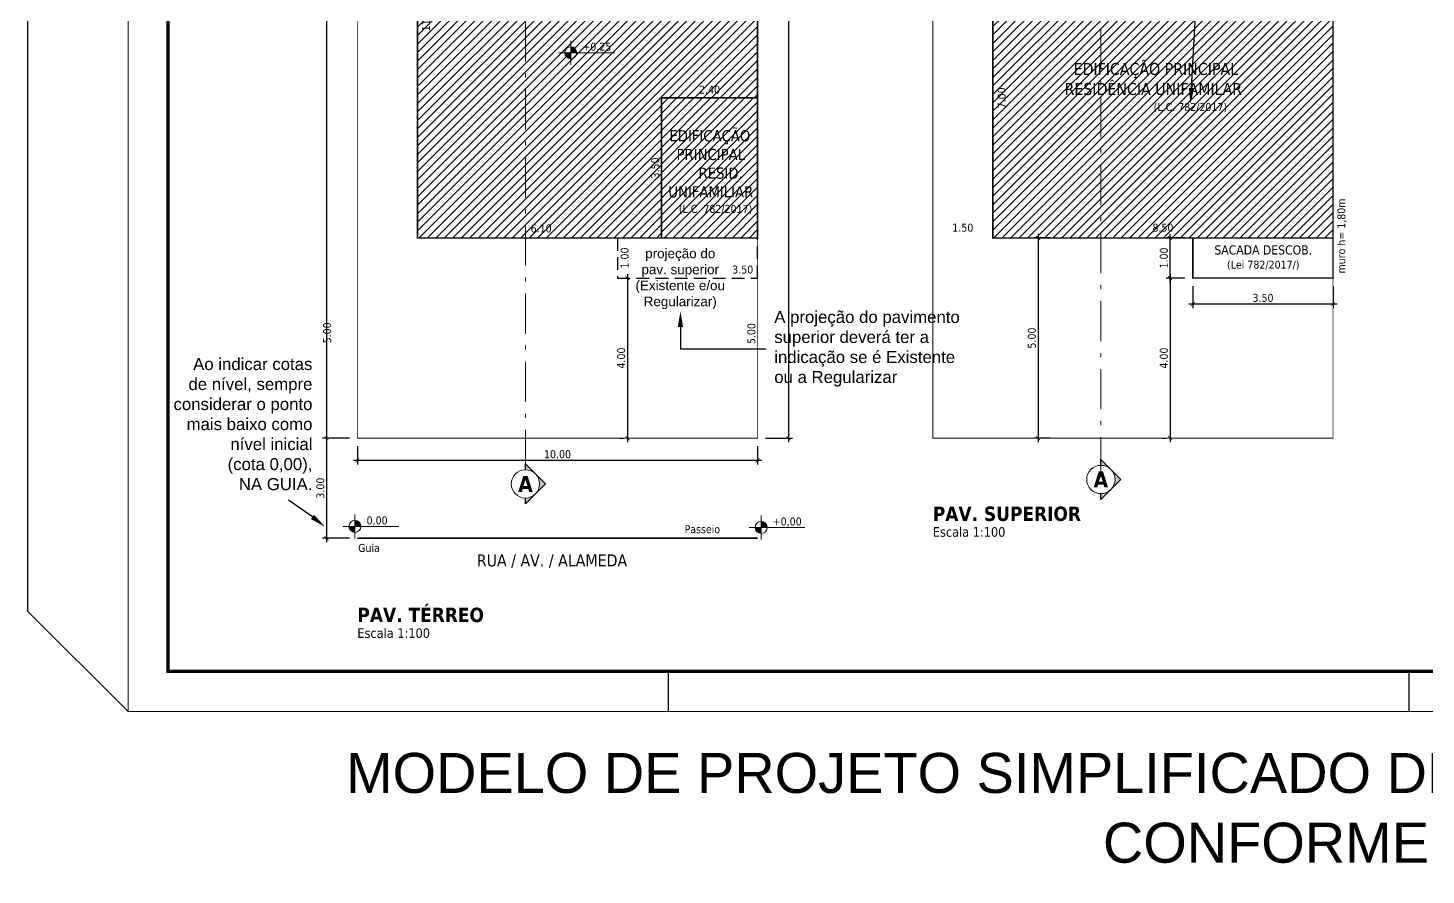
# Model space of a CAD drawing. Extents: x 1213.3 to 1311.5, y 1123.3 to 1169.2.
# Drawn here: x 1213.27 to 1248.2, y 1123.31 to 1144.48 of the extents above; entities that cross this region are included whole.
import ezdxf
from ezdxf import colors
from ezdxf.entities.mleader import LeaderData, LeaderLine
from ezdxf.enums import TextEntityAlignment as Align
from ezdxf.math import Vec2, Vec3

# ---------------------------------------------------------------- set-up
doc = ezdxf.new("R2010")
doc.units = 0
doc.linetypes.add('DASHED', pattern=[19.05, 12.7, -6.35])
doc.linetypes.add('Linha Para Cortes', pattern=[1.6, 1, -0.3, 0, -0.3])
doc.layers.add('Observações - NÃO PLOTAR', color=200, linetype='Continuous', plot=False)
doc.styles.add('_arial decreto', font='arial.ttf')
doc.styles.add('_tahoma decreto', font='tahoma.ttf')
doc.dimstyles.new('100 COM LINHAS DECRETO', dxfattribs={"dimtxt": 0.2, "dimasz": 0.1, "dimexe": 0.1, "dimexo": 0.2, "dimgap": 0.05, "dimtad": 1, "dimzin": 4, "dimdsep": 46, "dimtxsty": '_tahoma decreto', "dimblk": 'ARCHTICK', "dimcen": 2, "dimdle": 0.1, "dimazin": 0, "dimtfac": 1, "dimtofl": 0, "dimtmove": 2, "dimatfit": 3, "dimldrblk": 'OPEN30', "dimfxl": 1, "dimtolj": 1, "dimtzin": 0, "dimarcsym": 0})
doc.dimstyles.new('100 SEM LINHAS DECRETO', dxfattribs={"dimtxt": 0.2, "dimasz": 0.1, "dimexe": 0.1, "dimexo": 0.2, "dimgap": 0.05, "dimtad": 1, "dimzin": 4, "dimdsep": 46, "dimtxsty": '_tahoma decreto', "dimblk": 'ARCHTICK', "dimcen": 2, "dimdle": 0.1, "dimse1": 1, "dimse2": 1, "dimsd1": 1, "dimsd2": 1, "dimazin": 0, "dimtfac": 1, "dimtofl": 0, "dimtmove": 2, "dimatfit": 3, "dimldrblk": 'OPEN30', "dimfxl": 1, "dimtolj": 1, "dimtzin": 0, "dimarcsym": 0})

# ---------------------------------------------------------------- blocks, each defined once
blk = doc.blocks.new('_ArchTick')
at = {"color": 0, "linetype": 'ByBlock', "const_width": 0.15}
blk.add_lwpolyline([(-0.5, -0.5), (0.5, 0.5)], dxfattribs=at)
blk = doc.blocks.new('*D35')
at = {"color": 0, "lineweight": -2, "transparency": 16777216}
for p, q in [((1221.302, 1159.228), (1220.632, 1159.228)), ((1220.732, 1159.328), (1220.732, 1134.128)), ((1221.302, 1134.228), (1220.632, 1134.228))]:
    blk.add_line(p, q, dxfattribs=at)
at = {"layer": 'Defpoints', "color": 0, "ltscale": 2, "transparency": 16777216}
for p in [(1221.502, 1159.228), (1220.732, 1134.228), (1221.502, 1134.228)]:
    blk.add_point(p, dxfattribs=at)
at = {"color": 0, "lineweight": -2, "ltscale": 2, "transparency": 16777216, "xscale": 0.1, "yscale": 0.1, "zscale": 0.1}
for p, rotation in [((1220.732, 1159.228), 90), ((1220.732, 1134.228), 270)]:
    blk.add_blockref('_ArchTick', p, dxfattribs=dict(at, rotation=rotation))
at = {"color": 0, "ltscale": 2, "transparency": 16777216, "insert": (1220.578, 1146.728), "char_height": 0.2, "attachment_point": 5, "rotation": 90, "style": '_tahoma decreto'}
blk.add_mtext('\\A1;25.00', dxfattribs=at)
blk = doc.blocks.new('_Open30')
at = {"color": 0, "linetype": 'ByBlock', "lineweight": -2}
for p, q in [((-1, 0.27), (0, 0)), ((0, 0), (-1, -0.27)), ((0, 0), (-1, 0))]:
    blk.add_line(p, q, dxfattribs=at)
blk = doc.blocks.new('*D45')
at = {"layer": 'Defpoints', "color": 0, "ltscale": 2, "transparency": 16777216}
for p in [(1231.502, 1139.228), (1231.502, 1134.228), (1231.502, 1134.228)]:
    blk.add_point(p, dxfattribs=at)
at = {"color": 0, "ltscale": 2, "transparency": 16777216, "insert": (1231.348, 1136.838), "char_height": 0.2, "attachment_point": 5, "rotation": 90, "style": '_tahoma decreto'}
blk.add_mtext('\\A1;5.00', dxfattribs=at)
blk = doc.blocks.new('*D54')
at = {"layer": 'Defpoints', "color": 0, "ltscale": 2, "transparency": 16777216}
for p in [(1223.037, 1150.228), (1223.374, 1150.228), (1223.037, 1139.228)]:
    blk.add_point(p, dxfattribs=at)
at = {"color": 0, "ltscale": 2, "transparency": 16777216, "insert": (1223.22, 1144.728), "char_height": 0.2, "attachment_point": 5, "rotation": 90, "style": '_tahoma decreto'}
blk.add_mtext('\\A1;11.00', dxfattribs=at)
blk = doc.blocks.new('*D55')
at = {"layer": 'Defpoints', "color": 0, "ltscale": 2, "transparency": 16777216}
for p in [(1220.532, 1139.358), (1220.901, 1139.358), (1220.532, 1134.358)]:
    blk.add_point(p, dxfattribs=at)
at = {"color": 0, "ltscale": 2, "transparency": 16777216, "insert": (1220.747, 1136.858), "char_height": 0.2, "attachment_point": 5, "rotation": 90, "style": '_tahoma decreto'}
blk.add_mtext('\\A1;5.00', dxfattribs=at)
blk = doc.blocks.new('*D56')
at = {"layer": 'Defpoints', "color": 0, "ltscale": 2, "transparency": 16777216}
for p in [(1228.002, 1138.332), (1228.002, 1138.228), (1231.502, 1138.228)]:
    blk.add_point(p, dxfattribs=at)
at = {"color": 0, "ltscale": 2, "transparency": 16777216, "insert": (1231.13, 1138.438), "char_height": 0.2, "attachment_point": 5, "style": '_tahoma decreto'}
blk.add_mtext('\\A1;3.50', dxfattribs=at)
blk = doc.blocks.new('*D57')
at = {"layer": 'Defpoints', "color": 0, "ltscale": 2, "transparency": 16777216}
for p in [(1228.002, 1139.228), (1228.002, 1138.228), (1228.334, 1138.228)]:
    blk.add_point(p, dxfattribs=at)
at = {"color": 0, "ltscale": 2, "transparency": 16777216, "insert": (1228.18, 1138.728), "char_height": 0.2, "attachment_point": 5, "rotation": 90, "style": '_tahoma decreto'}
blk.add_mtext('\\A1;1.00', dxfattribs=at)
blk = doc.blocks.new('*D58')
at = {"color": 0, "lineweight": -2, "transparency": 16777216}
for p, q in [((1221.502, 1134.028), (1221.502, 1133.57)), ((1231.502, 1134.028), (1231.502, 1133.57)), ((1231.602, 1133.67), (1221.402, 1133.67))]:
    blk.add_line(p, q, dxfattribs=at)
at = {"layer": 'Defpoints', "color": 0, "ltscale": 2, "transparency": 16777216}
for p in [(1221.502, 1134.228), (1231.502, 1134.228), (1221.502, 1133.67)]:
    blk.add_point(p, dxfattribs=at)
at = {"color": 0, "lineweight": -2, "ltscale": 2, "transparency": 16777216, "xscale": 0.1, "yscale": 0.1, "zscale": 0.1, "rotation": 180}
blk.add_blockref('_ArchTick', (1221.502, 1133.67), dxfattribs=at)
at = {"color": 0, "lineweight": -2, "ltscale": 2, "transparency": 16777216, "xscale": 0.1, "yscale": 0.1, "zscale": 0.1}
blk.add_blockref('_ArchTick', (1231.502, 1133.67), dxfattribs=at)
at = {"color": 0, "ltscale": 2, "transparency": 16777216, "insert": (1226.502, 1133.824), "char_height": 0.2, "attachment_point": 5, "style": '_tahoma decreto'}
blk.add_mtext('\\A1;10.00', dxfattribs=at)
blk = doc.blocks.new('*D59')
at = {"color": 0, "lineweight": -2, "transparency": 16777216}
for p, q in [((1231.702, 1159.228), (1232.372, 1159.228)), ((1232.272, 1159.328), (1232.272, 1134.128)), ((1231.702, 1134.228), (1232.372, 1134.228))]:
    blk.add_line(p, q, dxfattribs=at)
at = {"layer": 'Defpoints', "color": 0, "ltscale": 2, "transparency": 16777216}
for p in [(1231.502, 1159.228), (1231.502, 1134.228), (1232.272, 1134.228)]:
    blk.add_point(p, dxfattribs=at)
at = {"color": 0, "lineweight": -2, "ltscale": 2, "transparency": 16777216, "xscale": 0.1, "yscale": 0.1, "zscale": 0.1}
for p, rotation in [((1232.272, 1159.228), 90), ((1232.272, 1134.228), 270)]:
    blk.add_blockref('_ArchTick', p, dxfattribs=dict(at, rotation=rotation))
at = {"color": 0, "ltscale": 2, "transparency": 16777216, "insert": (1232.118, 1146.728), "char_height": 0.2, "attachment_point": 5, "rotation": 90, "style": '_tahoma decreto'}
blk.add_mtext('\\A1;25.00', dxfattribs=at)
blk = doc.blocks.new('*D60')
at = {"color": 0, "lineweight": -2, "transparency": 16777216}
for p, q in [((1228.048, 1138.228), (1228.148, 1138.228)), ((1228.248, 1138.328), (1228.248, 1134.128)), ((1228.048, 1134.228), (1228.148, 1134.228))]:
    blk.add_line(p, q, dxfattribs=at)
at = {"layer": 'Defpoints', "color": 0, "ltscale": 2, "transparency": 16777216}
for p in [(1228.248, 1138.228), (1228.248, 1134.228), (1228.248, 1134.228)]:
    blk.add_point(p, dxfattribs=at)
at = {"color": 0, "lineweight": -2, "ltscale": 2, "transparency": 16777216, "xscale": 0.1, "yscale": 0.1, "zscale": 0.1}
for p, rotation in [((1228.248, 1138.228), 90), ((1228.248, 1134.228), 270)]:
    blk.add_blockref('_ArchTick', p, dxfattribs=dict(at, rotation=rotation))
at = {"color": 0, "ltscale": 2, "transparency": 16777216, "insert": (1228.094, 1136.228), "char_height": 0.2, "attachment_point": 5, "rotation": 90, "style": '_tahoma decreto'}
blk.add_mtext('\\A1;4.00', dxfattribs=at)
blk = doc.blocks.new('*D61')
at = {"color": 0, "lineweight": -2, "transparency": 16777216}
for p, q in [((1220.732, 1134.328), (1220.732, 1131.628)), ((1221.302, 1134.228), (1220.632, 1134.228)), ((1221.302, 1131.728), (1220.632, 1131.728))]:
    blk.add_line(p, q, dxfattribs=at)
at = {"layer": 'Defpoints', "color": 0, "ltscale": 2, "transparency": 16777216}
for p in [(1221.502, 1134.228), (1220.732, 1131.728), (1221.502, 1131.728)]:
    blk.add_point(p, dxfattribs=at)
at = {"color": 0, "lineweight": -2, "ltscale": 2, "transparency": 16777216, "xscale": 0.1, "yscale": 0.1, "zscale": 0.1}
for p, rotation in [((1220.732, 1134.228), 90), ((1220.732, 1131.728), 270)]:
    blk.add_blockref('_ArchTick', p, dxfattribs=dict(at, rotation=rotation))
at = {"color": 0, "ltscale": 2, "transparency": 16777216, "insert": (1220.578, 1132.978), "char_height": 0.2, "attachment_point": 5, "rotation": 90, "style": '_tahoma decreto'}
blk.add_mtext('\\A1;3.00', dxfattribs=at)
blk = doc.blocks.new('*D64')
at = {"layer": 'Defpoints', "color": 0, "ltscale": 2, "transparency": 16777216}
for p in [(1237.38, 1146.228), (1237.38, 1139.228), (1237.756, 1139.228)]:
    blk.add_point(p, dxfattribs=at)
at = {"color": 0, "ltscale": 2, "transparency": 16777216, "insert": (1237.601, 1142.728), "char_height": 0.2, "attachment_point": 5, "rotation": 90, "style": '_tahoma decreto'}
blk.add_mtext('\\A1;7.00', dxfattribs=at)
blk = doc.blocks.new('*D65')
at = {"layer": 'Defpoints', "color": 0, "ltscale": 2, "transparency": 16777216}
for p in [(1237.38, 1139.228), (1245.88, 1139.33), (1245.88, 1139.228)]:
    blk.add_point(p, dxfattribs=at)
at = {"color": 0, "ltscale": 2, "transparency": 16777216, "insert": (1241.63, 1139.484), "char_height": 0.2, "attachment_point": 5, "style": '_tahoma decreto'}
blk.add_mtext('\\A1;8.50', dxfattribs=at)
blk = doc.blocks.new('*D66')
at = {"color": 0, "lineweight": -2, "transparency": 16777216}
for p, q in [((1242.18, 1139.228), (1241.707, 1139.228)), ((1241.807, 1138.128), (1241.807, 1139.328)), ((1242.18, 1138.228), (1241.707, 1138.228))]:
    blk.add_line(p, q, dxfattribs=at)
at = {"layer": 'Defpoints', "color": 0, "ltscale": 2, "transparency": 16777216}
for p in [(1241.807, 1139.228), (1242.38, 1139.228), (1242.38, 1138.228)]:
    blk.add_point(p, dxfattribs=at)
at = {"color": 0, "lineweight": -2, "ltscale": 2, "transparency": 16777216, "xscale": 0.1, "yscale": 0.1, "zscale": 0.1}
for p, rotation in [((1241.807, 1139.228), 90), ((1241.807, 1138.228), 270)]:
    blk.add_blockref('_ArchTick', p, dxfattribs=dict(at, rotation=rotation))
at = {"color": 0, "ltscale": 2, "transparency": 16777216, "insert": (1241.653, 1138.728), "char_height": 0.2, "attachment_point": 5, "rotation": 90, "style": '_tahoma decreto'}
blk.add_mtext('\\A1;1.00', dxfattribs=at)
blk = doc.blocks.new('*D67')
at = {"color": 0, "lineweight": -2, "transparency": 16777216}
for p, q in [((1242.18, 1138.228), (1241.707, 1138.228)), ((1241.807, 1138.328), (1241.807, 1134.128)), ((1241.607, 1134.228), (1241.707, 1134.228))]:
    blk.add_line(p, q, dxfattribs=at)
at = {"layer": 'Defpoints', "color": 0, "ltscale": 2, "transparency": 16777216}
for p in [(1242.38, 1138.228), (1241.807, 1134.228), (1241.807, 1134.228)]:
    blk.add_point(p, dxfattribs=at)
at = {"color": 0, "lineweight": -2, "ltscale": 2, "transparency": 16777216, "xscale": 0.1, "yscale": 0.1, "zscale": 0.1}
for p, rotation in [((1241.807, 1138.228), 90), ((1241.807, 1134.228), 270)]:
    blk.add_blockref('_ArchTick', p, dxfattribs=dict(at, rotation=rotation))
at = {"color": 0, "ltscale": 2, "transparency": 16777216, "insert": (1241.653, 1136.228), "char_height": 0.2, "attachment_point": 5, "rotation": 90, "style": '_tahoma decreto'}
blk.add_mtext('\\A1;4.00', dxfattribs=at)
blk = doc.blocks.new('*D68')
at = {"color": 0, "lineweight": -2, "transparency": 16777216}
for p, q in [((1238.822, 1139.228), (1238.409, 1139.228)), ((1238.509, 1139.328), (1238.509, 1134.128)), ((1238.807, 1134.228), (1238.409, 1134.228))]:
    blk.add_line(p, q, dxfattribs=at)
at = {"layer": 'Defpoints', "color": 0, "ltscale": 2, "transparency": 16777216}
for p in [(1239.022, 1139.228), (1238.509, 1134.228), (1239.007, 1134.228)]:
    blk.add_point(p, dxfattribs=at)
at = {"color": 0, "lineweight": -2, "ltscale": 2, "transparency": 16777216, "xscale": 0.1, "yscale": 0.1, "zscale": 0.1}
for p, rotation in [((1238.509, 1139.228), 90), ((1238.509, 1134.228), 270)]:
    blk.add_blockref('_ArchTick', p, dxfattribs=dict(at, rotation=rotation))
at = {"color": 0, "ltscale": 2, "transparency": 16777216, "insert": (1238.355, 1136.728), "char_height": 0.2, "attachment_point": 5, "rotation": 90, "style": '_tahoma decreto'}
blk.add_mtext('\\A1;5.00', dxfattribs=at)
blk = doc.blocks.new('*D72')
at = {"layer": 'Defpoints', "color": 0, "ltscale": 2, "transparency": 16777216}
for p in [(1235.88, 1139.403), (1235.88, 1139.228), (1237.38, 1139.228)]:
    blk.add_point(p, dxfattribs=at)
at = {"color": 0, "ltscale": 2, "transparency": 16777216, "insert": (1236.63, 1139.485), "char_height": 0.2, "attachment_point": 5, "style": '_tahoma decreto'}
blk.add_mtext('\\A1;1.50', dxfattribs=at)
blk = doc.blocks.new('*D74')
at = {"color": 0, "lineweight": -2, "transparency": 16777216}
for p, q in [((1242.38, 1138.028), (1242.38, 1137.476)), ((1245.88, 1138.028), (1245.88, 1137.476)), ((1245.98, 1137.576), (1242.28, 1137.576))]:
    blk.add_line(p, q, dxfattribs=at)
at = {"layer": 'Defpoints', "color": 0, "ltscale": 2, "transparency": 16777216}
for p in [(1242.38, 1138.228), (1245.88, 1138.228), (1242.38, 1137.576)]:
    blk.add_point(p, dxfattribs=at)
at = {"color": 0, "lineweight": -2, "ltscale": 2, "transparency": 16777216, "xscale": 0.1, "yscale": 0.1, "zscale": 0.1, "rotation": 180}
blk.add_blockref('_ArchTick', (1242.38, 1137.576), dxfattribs=at)
at = {"color": 0, "lineweight": -2, "ltscale": 2, "transparency": 16777216, "xscale": 0.1, "yscale": 0.1, "zscale": 0.1}
blk.add_blockref('_ArchTick', (1245.88, 1137.576), dxfattribs=at)
at = {"color": 0, "ltscale": 2, "transparency": 16777216, "insert": (1244.13, 1137.73), "char_height": 0.2, "attachment_point": 5, "style": '_tahoma decreto'}
blk.add_mtext('\\A1;3.50', dxfattribs=at)
blk = doc.blocks.new('*D75')
at = {"layer": 'Defpoints', "color": 0, "ltscale": 2, "transparency": 16777216}
for p in [(1223.002, 1139.278), (1223.002, 1139.228), (1229.102, 1139.228)]:
    blk.add_point(p, dxfattribs=at)
at = {"color": 0, "ltscale": 2, "transparency": 16777216, "insert": (1226.095, 1139.465), "char_height": 0.2, "attachment_point": 5, "style": '_tahoma decreto'}
blk.add_mtext('\\A1;6.10', dxfattribs=at)
blk = doc.blocks.new('*D76')
at = {"layer": 'Defpoints', "color": 0, "ltscale": 2, "transparency": 16777216}
for p in [(1229.102, 1142.728), (1231.502, 1142.728), (1231.502, 1142.373)]:
    blk.add_point(p, dxfattribs=at)
at = {"color": 0, "ltscale": 2, "transparency": 16777216, "insert": (1230.302, 1142.933), "char_height": 0.2, "attachment_point": 5, "style": '_tahoma decreto'}
blk.add_mtext('\\A1;2.40', dxfattribs=at)
blk = doc.blocks.new('*D77')
at = {"layer": 'Defpoints', "color": 0, "ltscale": 2, "transparency": 16777216}
for p in [(1229.102, 1142.728), (1229.102, 1139.228), (1229.102, 1139.228)]:
    blk.add_point(p, dxfattribs=at)
at = {"color": 0, "ltscale": 2, "transparency": 16777216, "insert": (1228.948, 1140.978), "char_height": 0.2, "attachment_point": 5, "rotation": 90, "style": '_tahoma decreto'}
blk.add_mtext('\\A1;3.50', dxfattribs=at)
blk = doc.blocks.new('NÃO PLOTAR')
at = {"layer": 'Observações - NÃO PLOTAR', "color": 200}
blk.add_lwpolyline([(1220.38, 1132.259), (1219.78, 1132.678)], dxfattribs=at)
blk.add_solid([(1220.421, 1132.312), (1220.695, 1132.012), (1220.339, 1132.207)], dxfattribs=at)
at = {"layer": 'Observações - NÃO PLOTAR', "color": 200, "insert": (1220.379, 1136.228), "char_height": 0.3, "width": 3.48512, "attachment_point": 3, "style": '_arial decreto'}
blk.add_mtext('Ao indicar cotas de nível, sempre considerar o ponto mais baixo como nível inicial \\P(cota 0,00), \\PNA GUIA.', dxfattribs=at)
at = {"layer": 'Observações - NÃO PLOTAR', "color": 200}
ml = blk.add_multileader_mtext('Standard', dxfattribs=at)
ml.set_content('Especificar a Lei em projeto, conforme necessário\\PLC 782/2017 - Reg. Onerosa\\PLC 442/2009 - Plano Diretor', color=200, style='_arial decreto')
ml.set_leader_properties(linetype='ByLayer', lineweight=-1)
ml.build(insert=Vec2(0, 0))
ml.multileader.update_dxf_attribs({"text_left_attachment_type": 2, "text_right_attachment_type": 2, "text_top_attachment_type": 0, "text_bottom_attachment_type": 0, "dogleg_length": 0.1, "arrow_head_size": 0.4})
ctx = ml.context
ctx.base_point, ctx.char_height, ctx.arrow_head_size, ctx.landing_gap_size, ctx.plane_origin = Vec3(1243.065, 1147.629), 0.3, 0.4, 0.2, Vec3(1246.622, 1149.073)
ctx.left_attachment, ctx.right_attachment = 2, 2
notes = []
notes.append((ctx, [(0, (1, 1, 0), (1242.607, 1147.629), (1, 0), 0.458, [(0, [(1242.32, 1142.578)], 256, [])])]))
ctx.mtext.insert, ctx.mtext.width, ctx.mtext.flow_direction = Vec3(1243.265, 1148.541), 5.81427, 5
ml = blk.add_multileader_mtext('Standard', dxfattribs=at)
ml.set_content('A projeção do pavimento superior deverá ter a indicação se é Existente ou a Regularizar', color=200, style='_arial decreto')
ml.set_leader_properties(linetype='ByLayer', lineweight=-1)
ml.build(insert=Vec2(0, 0))
ml.multileader.update_dxf_attribs({"text_left_attachment_type": 2, "text_right_attachment_type": 2, "text_top_attachment_type": 0, "text_bottom_attachment_type": 0, "dogleg_length": 0.1, "arrow_head_size": 0.4})
ctx = ml.context
ctx.base_point, ctx.char_height, ctx.arrow_head_size, ctx.landing_gap_size, ctx.plane_origin = Vec3(1231.718, 1136.46), 0.3, 0.4, 0.2, Vec3(1234.981, 1140.575)
ctx.left_attachment, ctx.right_attachment = 2, 2
notes.append((ctx, [(0, (1, 1, 0), (1229.576, 1136.46), (1, 0), 2.143, [(0, [(1229.574, 1137.4)], 256, [])])]))
ctx.mtext.insert, ctx.mtext.width, ctx.mtext.defined_height, ctx.mtext.flow_direction = Vec3(1231.918, 1137.405), 4.75026, 1.743, 5
for ctx, leaders in notes:
    for number, flags, end, landing, length, lines in leaders:
        leader = LeaderData()
        leader.index, (leader.has_last_leader_line, leader.has_dogleg_vector, leader.attachment_direction) = number, flags
        leader.last_leader_point, leader.dogleg_vector, leader.dogleg_length = Vec3(end), Vec3(landing), length
        for number, points, colour, breaks in lines:
            line = LeaderLine()
            line.index, line.vertices, line.color, line.breaks = number, Vec3.list(points), colors.encode_raw_color(colour), breaks
            leader.lines.append(line)
        ctx.leaders.append(leader)

msp = doc.modelspace()

# ---------------------------------------------------------------- hatches: boundary and pattern name
h = msp.add_hatch()
h.set_pattern_fill('_USER,_I', color=160, scale=0.15, angle=45, style=2, pattern_type=0)
h.set_pattern_definition([(45, (1014.29006, 1215.80115), (-0.10606602, 0.10606602), [])])
h.paths.add_polyline_path([(1231.5021, 1154.2256), (1228.6059, 1154.2256), (1228.6059, 1152.2277), (1228.6059, 1150.2277), (1223.0021, 1150.2277), (1223.0021, 1139.2277), (1229.1021, 1139.2277), (1229.1021, 1142.7277), (1231.5021, 1142.7277)])
at = {"true_color": 0x38e000}
h = msp.add_hatch(dxfattribs=at)
h.set_pattern_fill('_USER,_O', color=82, scale=0.15, angle=45, pattern_type=0)
h.set_pattern_definition([(45, (1046.54355, 1177.47732), (-0.10606602, 0.10606602), [])])
h.paths.add_polyline_path([(1237.3797, 1146.2277), (1245.8797, 1146.2277), (1245.8797, 1139.2277), (1237.3797, 1139.2277)])
h = msp.add_hatch(color=7)
h.dxf.hatch_style = 1
h.paths.add_polyline_path([(1226.8339, 1144.0081), (1226.8339, 1143.8581), (1226.9839, 1143.8581, 0.4142136)])
h.paths.add_polyline_path([(1226.8339, 1143.8581), (1226.6839, 1143.8581, 0.4142136), (1226.8339, 1143.7081)])
h = msp.add_hatch(dxfattribs=at)
h.set_pattern_fill('_USER,_O', color=82, scale=0.15, angle=45, pattern_type=0)
h.set_pattern_definition([(45, (1046.16597, 1177.47732), (-0.10606602, 0.10606602), [])])
h.paths.add_polyline_path([(1231.5021, 1139.2277), (1229.1021, 1139.2277), (1229.1021, 1142.7277), (1231.5021, 1142.7277)])
h = msp.add_hatch(color=7)
h.dxf.hatch_style = 1
h.paths.add_polyline_path([(1225.9515, 1133.3341, -0.1989124), (1226.055, 1133.0841, -0.1989124), (1225.9515, 1132.8341), (1226.2015, 1133.0841)])
h.paths.add_polyline_path([(1225.7015, 1133.5841), (1225.7015, 1133.4376, -0.1989124), (1225.9515, 1133.3341)])
h.paths.add_polyline_path([(1225.9515, 1132.8341, -0.1989124), (1225.7015, 1132.7305), (1225.7015, 1132.5841)])
h = msp.add_hatch(color=7)
h.dxf.hatch_style = 1
h.paths.add_polyline_path([(1240.329, 1133.4436, -0.1989124), (1240.4326, 1133.1936, -0.1989124), (1240.329, 1132.9436), (1240.579, 1133.1936)])
h.paths.add_polyline_path([(1240.079, 1133.6936), (1240.079, 1133.5471, -0.1989124), (1240.329, 1133.4436)])
h.paths.add_polyline_path([(1240.329, 1132.9436, -0.1989124), (1240.079, 1132.84), (1240.079, 1132.6936)])
h = msp.add_hatch(color=7)
h.dxf.hatch_style = 1
h.paths.add_polyline_path([(1221.4423, 1132.1719), (1221.4423, 1132.0219), (1221.5923, 1132.0219, 0.4142136)])
h.paths.add_polyline_path([(1221.4423, 1132.0219), (1221.2923, 1132.0219, 0.4142136), (1221.4423, 1131.8719)])
h = msp.add_hatch(color=7)
h.dxf.hatch_style = 1
h.paths.add_polyline_path([(1231.5907, 1132.1455), (1231.5907, 1131.9955), (1231.7407, 1131.9955, 0.4142136)])
h.paths.add_polyline_path([(1231.5907, 1131.9955), (1231.4407, 1131.9955, 0.4142136), (1231.5907, 1131.8455)])

# ---------------------------------------------------------------- linework, layer by layer
at = {"color": 7, "linetype": 'Linha Para Cortes', "lineweight": 0}
for p, q in [((1225.7015, 1133.4376), (1225.7015, 1160.169)), ((1240.079, 1133.2488), (1240.079, 1159.4187))]:
    msp.add_line(p, q, dxfattribs=at)
at = {"color": 7, "linetype": 'Continuous', "lineweight": 0}
for p, q in [((1226.8339, 1143.5581), (1226.8339, 1144.1581)), ((1226.5339, 1143.8581), (1227.9269, 1143.8581)), ((1221.4423, 1131.7219), (1221.4423, 1132.3219)), ((1231.5907, 1131.6955), (1231.5907, 1132.2955)), ((1221.1423, 1132.0219), (1222.5354, 1132.0219)), ((1231.2907, 1131.9955), (1232.6837, 1131.9955))]:
    msp.add_line(p, q, dxfattribs=at)
at = {"color": 7}
for p, q in [((1229.271, 1128.3977), (1229.271, 1127.3977)), ((1247.771, 1128.3977), (1247.771, 1127.3977))]:
    msp.add_line(p, q, dxfattribs=at)
at = {"color": 7, "lineweight": 9}
msp.add_lwpolyline([(1215.771, 1127.3977), (1215.771, 1166.3977), (1304.771, 1166.3977), (1304.771, 1127.3977), (1215.771, 1127.3977)], close=True, dxfattribs=at)
at = {"color": 7, "lineweight": 9, "const_width": 0.08}
msp.add_lwpolyline([(1216.771, 1128.3977), (1302.271, 1128.3977), (1302.271, 1165.3977), (1216.771, 1165.3977), (1216.771, 1128.3977)], close=True, dxfattribs=at)
at = {"color": 7}
for points, const_width in [([(1221.5021, 1159.2277), (1231.5021, 1159.2277), (1231.5021, 1134.2277), (1221.5021, 1134.2277)], 0.02), ([(1235.8797, 1159.2277), (1245.8797, 1159.2277), (1245.8797, 1134.2277), (1235.8797, 1134.2277)], 0.02), ([(1223.0021, 1152.2277), (1228.6059, 1152.2277), (1228.6059, 1154.2256), (1231.5021, 1154.2256), (1231.5021, 1139.2277), (1223.0021, 1139.2277)], 0.04), ([(1237.3797, 1146.2277), (1245.8797, 1146.2277), (1245.8797, 1139.2277), (1237.3797, 1139.2277)], 0.04), ([(1242.3797, 1138.2277), (1245.8797, 1138.2277), (1245.8797, 1139.2277), (1242.3797, 1139.2277)], 0.04)]:
    msp.add_lwpolyline(points, close=True, dxfattribs=dict(at, const_width=const_width))
for points in [[(1215.771, 1127.3977), (1213.271, 1129.8977), (1213.271, 1154.8977), (1215.771, 1157.3977)], [(1225.7015, 1133.4376), (1225.7015, 1133.5841), (1226.2015, 1133.0841), (1225.7015, 1132.5841), (1225.7015, 1132.7305)], [(1240.079, 1133.5471), (1240.079, 1133.6936), (1240.579, 1133.1936), (1240.079, 1132.6936), (1240.079, 1132.84)]]:
    msp.add_lwpolyline(points, dxfattribs=at)
at = {"color": 7, "const_width": 0.04}
for points in [[(1229.1021, 1139.2277), (1229.1021, 1142.7277), (1231.5021, 1142.7277)], [(1231.5021, 1131.7277), (1221.5021, 1131.7277)]]:
    msp.add_lwpolyline(points, dxfattribs=at)
at = {"color": 7, "linetype": 'DASHED', "ltscale": 0.025}
msp.add_lwpolyline([(1228.0021, 1139.2277), (1228.0021, 1138.2277), (1231.5021, 1138.2277), (1231.5021, 1139.2277)], dxfattribs=at)
at = {"color": 7, "linetype": 'Continuous', "lineweight": 0}
for centre, radius in [((1226.8339, 1143.8581), 0.15), ((1225.7015, 1133.0841), 0.3536), ((1240.079, 1133.1936), 0.3536), ((1221.4423, 1132.0219), 0.15), ((1231.5907, 1131.9955), 0.15)]:
    msp.add_circle(centre, radius, dxfattribs=at)

# ---------------------------------------------------------------- block references
at = {"layer": 'Observações - NÃO PLOTAR', "ltscale": 2}
msp.add_blockref('NÃO PLOTAR', (0, 0), dxfattribs=at)

# ---------------------------------------------------------------- texts
at = {"color": 7, "linetype": 'Continuous', "lineweight": 0, "style": '_tahoma decreto'}
for s, height, p in [('Passeio', 0.2, (1229.6776, 1131.8515)), ('RUA / AV. / ALAMEDA', 0.3, (1224.4855, 1131.0218))]:
    msp.add_text(s, height=height, dxfattribs=at).set_placement(p)
at = {"ltscale": 2, "style": '_arial decreto'}
for s, p in [('MODELO DE PROJETO SIMPLIFICADO DE REGULARIZAÇÃO ONEROSA E REGULARIZAÇÃO - DEMAIS ATIVIDADES', (1259.521, 1125.3611)), ('CONFORME ART. 13-A DA LC Nº 782/2017 E ALTERAÇÕES', (1259.521, 1123.6178))]:
    msp.add_text(s, height=1, dxfattribs=at).set_placement(p, align=Align.CENTER)
at = {"color": 7, "linetype": 'Continuous', "lineweight": 0, "style": '_tahoma decreto'}
for s, insert, char_height, attachment_point in [('\\pxql;+0,25', (1227.1237, 1143.8755), 0.2, 7), ('{\\fTahoma|b1|i0|c0|p34;A}', (1225.7015, 1133.0841), 0.4, 5), ('{\\fTahoma|b1|i0|c0|p34;A}', (1240.079, 1133.1936), 0.4, 5), ('\\pxql;0,00', (1221.7322, 1132.0393), 0.2, 7), ('\\pxql;+0,00', (1231.8805, 1132.013), 0.2, 7), ('\\pxql;{\\fTahoma|b1|i0|c0|p34;PAV. SUPERIOR}', (1235.8797, 1132.1505), 0.36, 7), ('\\pxql;Escala 1:100', (1235.8797, 1131.7586), 0.24, 7), ('{\\fTahoma|b1|i0|c0|p34;PAV. TÉRREO}', (1221.5021, 1129.6231), 0.36, 7), ('\\pxql;Escala 1:100', (1221.5021, 1129.2312), 0.24, 7)]:
    msp.add_mtext(s, dxfattribs=dict(at, insert=insert, char_height=char_height, attachment_point=attachment_point))
for s, insert, char_height, width, attachment_point in [('{\\fTahoma|b0|i0|c0|p34;\\W1.10781; }EDIFICAÇÃO PRINCIPAL\\PRESIDÊNCIA UNIFAMILAR\\P{\\fTahoma|b0|i0|c0|p34;\\W8.24218;  }{\\H0.66667x;(L.C. 782/2017)}', (1241.3895, 1142.9834), 0.3, 5.295903, 5), ('{\\W0.55469; }EDIFICAÇÃO {\\W0.55469; }PRINCIPAL\\P{\\W4.6875; }RESID.\\PUNIFAMILIAR\\P{\\W2.26999; \\H0.71429x;\\W1;(L.C. 782/2017)}', (1230.3325, 1140.8708), 0.28, 2.349557, 5), ('\\pxqc;{\\H0.766667x;SACADA DESCOB.\\H0.869565x; \\P(Lei 782/2017/)}', (1244.1362, 1138.7352), 0.3, 3.274244, 5), ('\\pxqc;Guia ', (1218.043, 1131.4813), 0.2, 7.5, 4)]:
    msp.add_mtext(s, dxfattribs=dict(at, insert=insert, char_height=char_height, width=width, attachment_point=attachment_point))
at = {"color": 7, "insert": (1245.9877, 1138.3402), "char_height": 0.2, "attachment_point": 1, "rotation": 90, "style": '_arial decreto'}
msp.add_mtext('\\pxql;{\\fTahoma|b0|i0|c0|p34;muro h= 1,80m}', dxfattribs=at)
at = {"color": 7, "insert": (1228.1393, 1138.9623), "char_height": 0.24, "width": 2.860355, "attachment_point": 1, "style": '_arial decreto'}
msp.add_mtext('\\pxqc;projeção do\\Ppav. superior \\P(Existente e/ou Regularizar)', dxfattribs=at)

# ---------------------------------------------------------------- dimensions: what is measured, and where the dimension line sits
at = {"color": 7}
for base, p1, p2, dimstyle, picture, middle in [((1220.732, 1134.2277), (1221.5021, 1159.2277), (1221.5021, 1134.2277), '100 COM LINHAS DECRETO', '*D35', (1220.5778, 1146.7277)), ((1232.2722, 1134.2277), (1231.5021, 1159.2277), (1231.5021, 1134.2277), '100 COM LINHAS DECRETO', '*D59', (1232.1181, 1146.7277)), ((1223.3745, 1150.2277), (1223.0373, 1139.2277), (1223.0373, 1150.2277), '100 SEM LINHAS DECRETO', '*D54', (1223.2204, 1144.7277)), ((1237.7555, 1139.2277), (1237.3797, 1146.2281), (1237.3797, 1139.2277), '100 SEM LINHAS DECRETO', '*D64', (1237.6015, 1142.7279)), ((1229.1021, 1139.2277), (1229.1021, 1142.7277), (1229.1021, 1139.2277), '100 SEM LINHAS DECRETO', '*D77', (1228.9479, 1140.9777)), ((1220.9013, 1139.3584), (1220.532, 1134.3584), (1220.532, 1139.3584), '100 SEM LINHAS DECRETO', '*D55', (1220.7472, 1136.8584)), ((1228.3342, 1138.2277), (1228.0021, 1139.2277), (1228.0021, 1138.2277), '100 SEM LINHAS DECRETO', '*D57', (1228.1801, 1138.7277)), ((1238.5089, 1134.2277), (1239.0222, 1139.2277), (1239.0072, 1134.2277), '100 COM LINHAS DECRETO', '*D68', (1238.3548, 1136.7277)), ((1241.8073, 1139.2277), (1242.3797, 1138.2277), (1242.3797, 1139.2277), '100 COM LINHAS DECRETO', '*D66', (1241.6532, 1138.7277)), ((1228.2477, 1134.2277), (1228.2477, 1138.2277), (1228.2477, 1134.2277), '100 COM LINHAS DECRETO', '*D60', (1228.0936, 1136.2277)), ((1241.8073, 1134.2277), (1242.3797, 1138.2277), (1241.8073, 1134.2277), '100 COM LINHAS DECRETO', '*D67', (1241.6532, 1136.2277))]:
    dim = msp.add_linear_dim(base=base, p1=p1, p2=p2, angle=90, dimstyle=dimstyle, dxfattribs=at)
    dim.commit()
    dim.dimension.update_dxf_attribs({"geometry": picture, "text_midpoint": middle})
for base, p1, p2, picture, middle in [((1231.5021, 1142.3731), (1229.1021, 1142.7277), (1231.5021, 1142.7277), '*D76', (1230.3021, 1142.9331)), ((1223.0021, 1139.2781), (1229.1021, 1139.2277), (1223.0021, 1139.2277), '*D75', (1226.0952, 1139.4653)), ((1235.8797, 1139.403), (1237.3797, 1139.2277), (1235.8797, 1139.2277), '*D72', (1236.6297, 1139.4853)), ((1228.0021, 1138.3316), (1231.5021, 1138.2277), (1228.0021, 1138.2277), '*D56', (1231.1302, 1138.4377))]:
    dim = msp.add_linear_dim(base=base, p1=p1, p2=p2, dimstyle='100 SEM LINHAS DECRETO', dxfattribs=at)
    dim.commit()
    dim.dimension.update_dxf_attribs({"geometry": picture, "text_midpoint": middle, "dimtype": 160})
for base, p1, p2, dimstyle, picture, middle in [((1245.8797, 1139.3295), (1237.3797, 1139.2277), (1245.8797, 1139.2277), '100 SEM LINHAS DECRETO', '*D65', (1241.6297, 1139.4841)), ((1242.3797, 1137.5756), (1245.8797, 1138.2277), (1242.3797, 1138.2277), '100 COM LINHAS DECRETO', '*D74', (1244.1297, 1137.7298)), ((1221.5021, 1133.6703), (1231.5021, 1134.2277), (1221.5021, 1134.2277), '100 COM LINHAS DECRETO', '*D58', (1226.5021, 1133.8244))]:
    dim = msp.add_linear_dim(base=base, p1=p1, p2=p2, dimstyle=dimstyle, dxfattribs=at)
    dim.commit()
    dim.dimension.update_dxf_attribs({"geometry": picture, "text_midpoint": middle})
dim = msp.add_linear_dim(base=(1231.5021, 1134.2277), p1=(1231.5021, 1139.2277), p2=(1231.5021, 1134.2277), angle=90, dimstyle='100 SEM LINHAS DECRETO', dxfattribs=at)
dim.commit()
dim.dimension.update_dxf_attribs({"geometry": '*D45', "text_midpoint": (1231.3476, 1136.8377), "dimtype": 160})
dim = msp.add_linear_dim(base=(1220.732, 1131.7277), p1=(1221.5021, 1134.2277), p2=(1221.5021, 1131.7277), angle=90, text='3.00', dimstyle='100 COM LINHAS DECRETO', dxfattribs=at)
dim.commit()
dim.dimension.update_dxf_attribs({"geometry": '*D61', "text_midpoint": (1220.5778, 1132.9777)})

doc.saveas('drawing.dxf')
